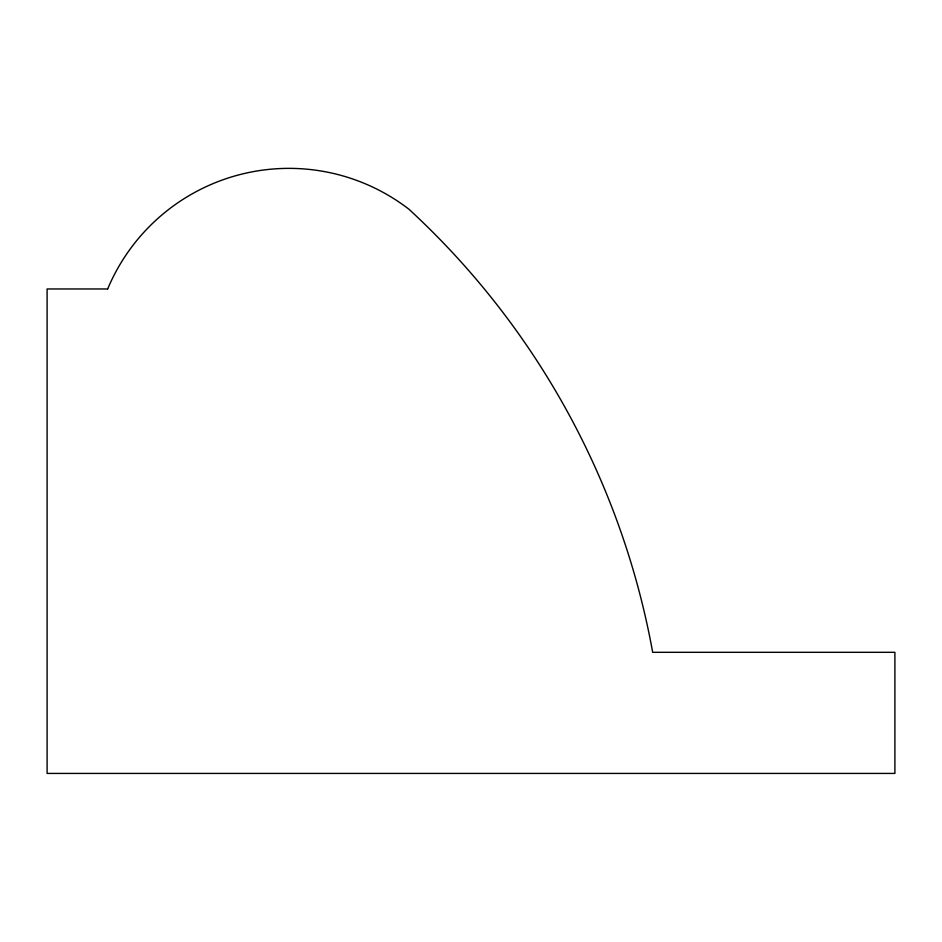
<?xml version="1.0" encoding="UTF-8"?>
<svg xmlns="http://www.w3.org/2000/svg" width="942" height="942" viewBox="0 0 942 942"><rect width="100%" height="100%" fill="white"/><g stroke="black" fill="none" stroke-linecap="round" stroke-linejoin="round"><path stroke-width="1.41" d="M107.659 288.97L47.1 288.97L47.1 773.429L894.9 773.429L894.9 652.311L652.676 652.311A795.248 795.248 0 0 0 408.91 209.206A196.572 196.572 0 0 0 107.659 288.97"/></g></svg>
